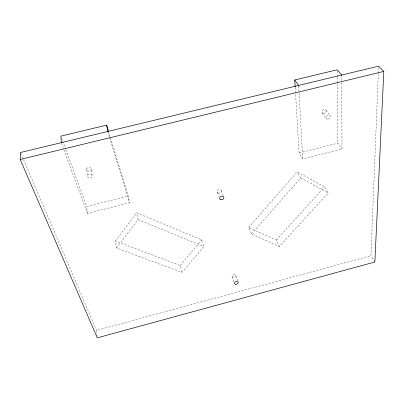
<?xml version="1.0" encoding="UTF-8"?>
<svg xmlns="http://www.w3.org/2000/svg" width="404" height="404" viewBox="0 0 404 404"><rect width="100%" height="100%" fill="white"/><g stroke="black" fill="none" stroke-linecap="round" stroke-linejoin="round"><path stroke-width="0.3" stroke-dasharray="2.02 1.52" d="M374.861 262.009L370.943 255.722L378.301 73.72M378.331 73.089L378.558 67.418M115.372 240.981L136.688 212.792L201.697 239.825L203.828 246.531L181.997 272.397L116.433 248L115.372 240.981L180.194 265.534L181.997 272.397M116.433 248L138.067 219.604L136.688 212.792M180.194 265.534L201.697 239.825M248.687 227.513L297.157 171.857L324.574 186.87L328.316 192.95L279.31 246.475L251.404 234.012L248.687 227.513L276.341 240.032L279.31 246.475M251.404 234.012L300.667 177.947L297.157 171.857M276.341 240.032L324.574 186.87M97.086 335.966L96.536 330.351L370.943 255.722M63.903 149.743L87.415 213.448L129.452 202.803L128.154 196.046L108.853 132.345M295.198 87.532L299.117 152.949L302.737 158.929L341.991 148.99L341.769 81.315M87.415 213.448L86.703 206.5L128.154 196.046M299.117 152.949L337.86 143.183L341.991 148.99M138.067 219.604L203.828 246.531M300.667 177.947L328.316 192.95M325.952 110.04L330.113 115.655M322.266 112.908L326.371 118.554M20.715 153.086L96.536 330.351M221.17 190.415L223.316 195.9M217.201 192.349L218.882 196.753M61.509 143.253L63.686 149.157M61.565 137.89L65.68 149.126M65.897 149.717L86.703 206.5M235.82 275.533A1.949 1.338 -19.7 0 1 233.204 277.437A1.949 1.338 -19.7 0 1 232.81 275.139A1.949 1.338 -19.7 0 1 235.82 275.533L237.865 281.234M232.068 276.543L234.269 282.83M107.757 131.462L109.398 136.86M109.58 137.456L129.452 202.803M91.4 169.327A2.414 1.959 -3.4 0 1 87.794 171.119A2.414 1.959 -3.4 0 1 87.764 167.721A2.414 1.959 -3.4 0 1 91.4 169.327L92.213 176.038A2.449 1.975 -3.8 0 1 88.552 177.851A2.449 1.975 -3.8 0 1 88.521 174.432A2.449 1.975 -3.8 0 1 92.213 176.038M86.572 169.463L87.315 176.184M298.692 86.067L299.041 92.344M299.076 92.976L302.737 158.929M337.239 71.038L337.284 76.684M337.289 77.31L337.34 82.956M337.345 83.588L337.86 143.183M341.749 75.048L341.764 80.689M218.372 193.127A2.212 1.717 -21.2 0 0 221.316 190.839A2.212 1.717 -21.2 0 0 217.862 190.173A2.212 1.717 -21.2 0 0 218.372 193.127M327.71 119.135A2.368 1.823 -37 0 0 330.341 116.074A2.368 1.823 -37 0 0 326.669 116.089A2.368 1.823 -37 0 0 327.71 119.135M323.594 113.489A2.333 1.813 -37.4 0 0 326.18 110.454A2.333 1.813 -37.4 0 0 322.549 110.464A2.333 1.813 -37.4 0 0 323.594 113.489"/><path stroke-width="0.61" d="M20.2 159.469L20.463 152.51L378.609 66.16L383.8 71.417L374.861 262.009L97.268 337.84L20.2 159.469L383.8 71.417M108.671 131.744L106.666 125.134L60.913 136.118L61.292 142.668M295.162 86.9L294.748 79.982L337.224 69.786L341.749 75.048M294.748 79.982L298.657 85.436M106.666 125.134L107.757 131.462M235.618 284.295A1.975 1.338 -19.7 0 0 238.269 282.376A1.975 1.338 -19.7 0 0 235.224 281.987A1.975 1.338 -19.7 0 0 235.618 284.295M220.902 199.733A2.242 1.727 -21.2 0 0 223.897 197.42A2.242 1.727 -21.2 0 0 220.402 196.763A2.242 1.727 -21.2 0 0 220.902 199.733"/></g></svg>
